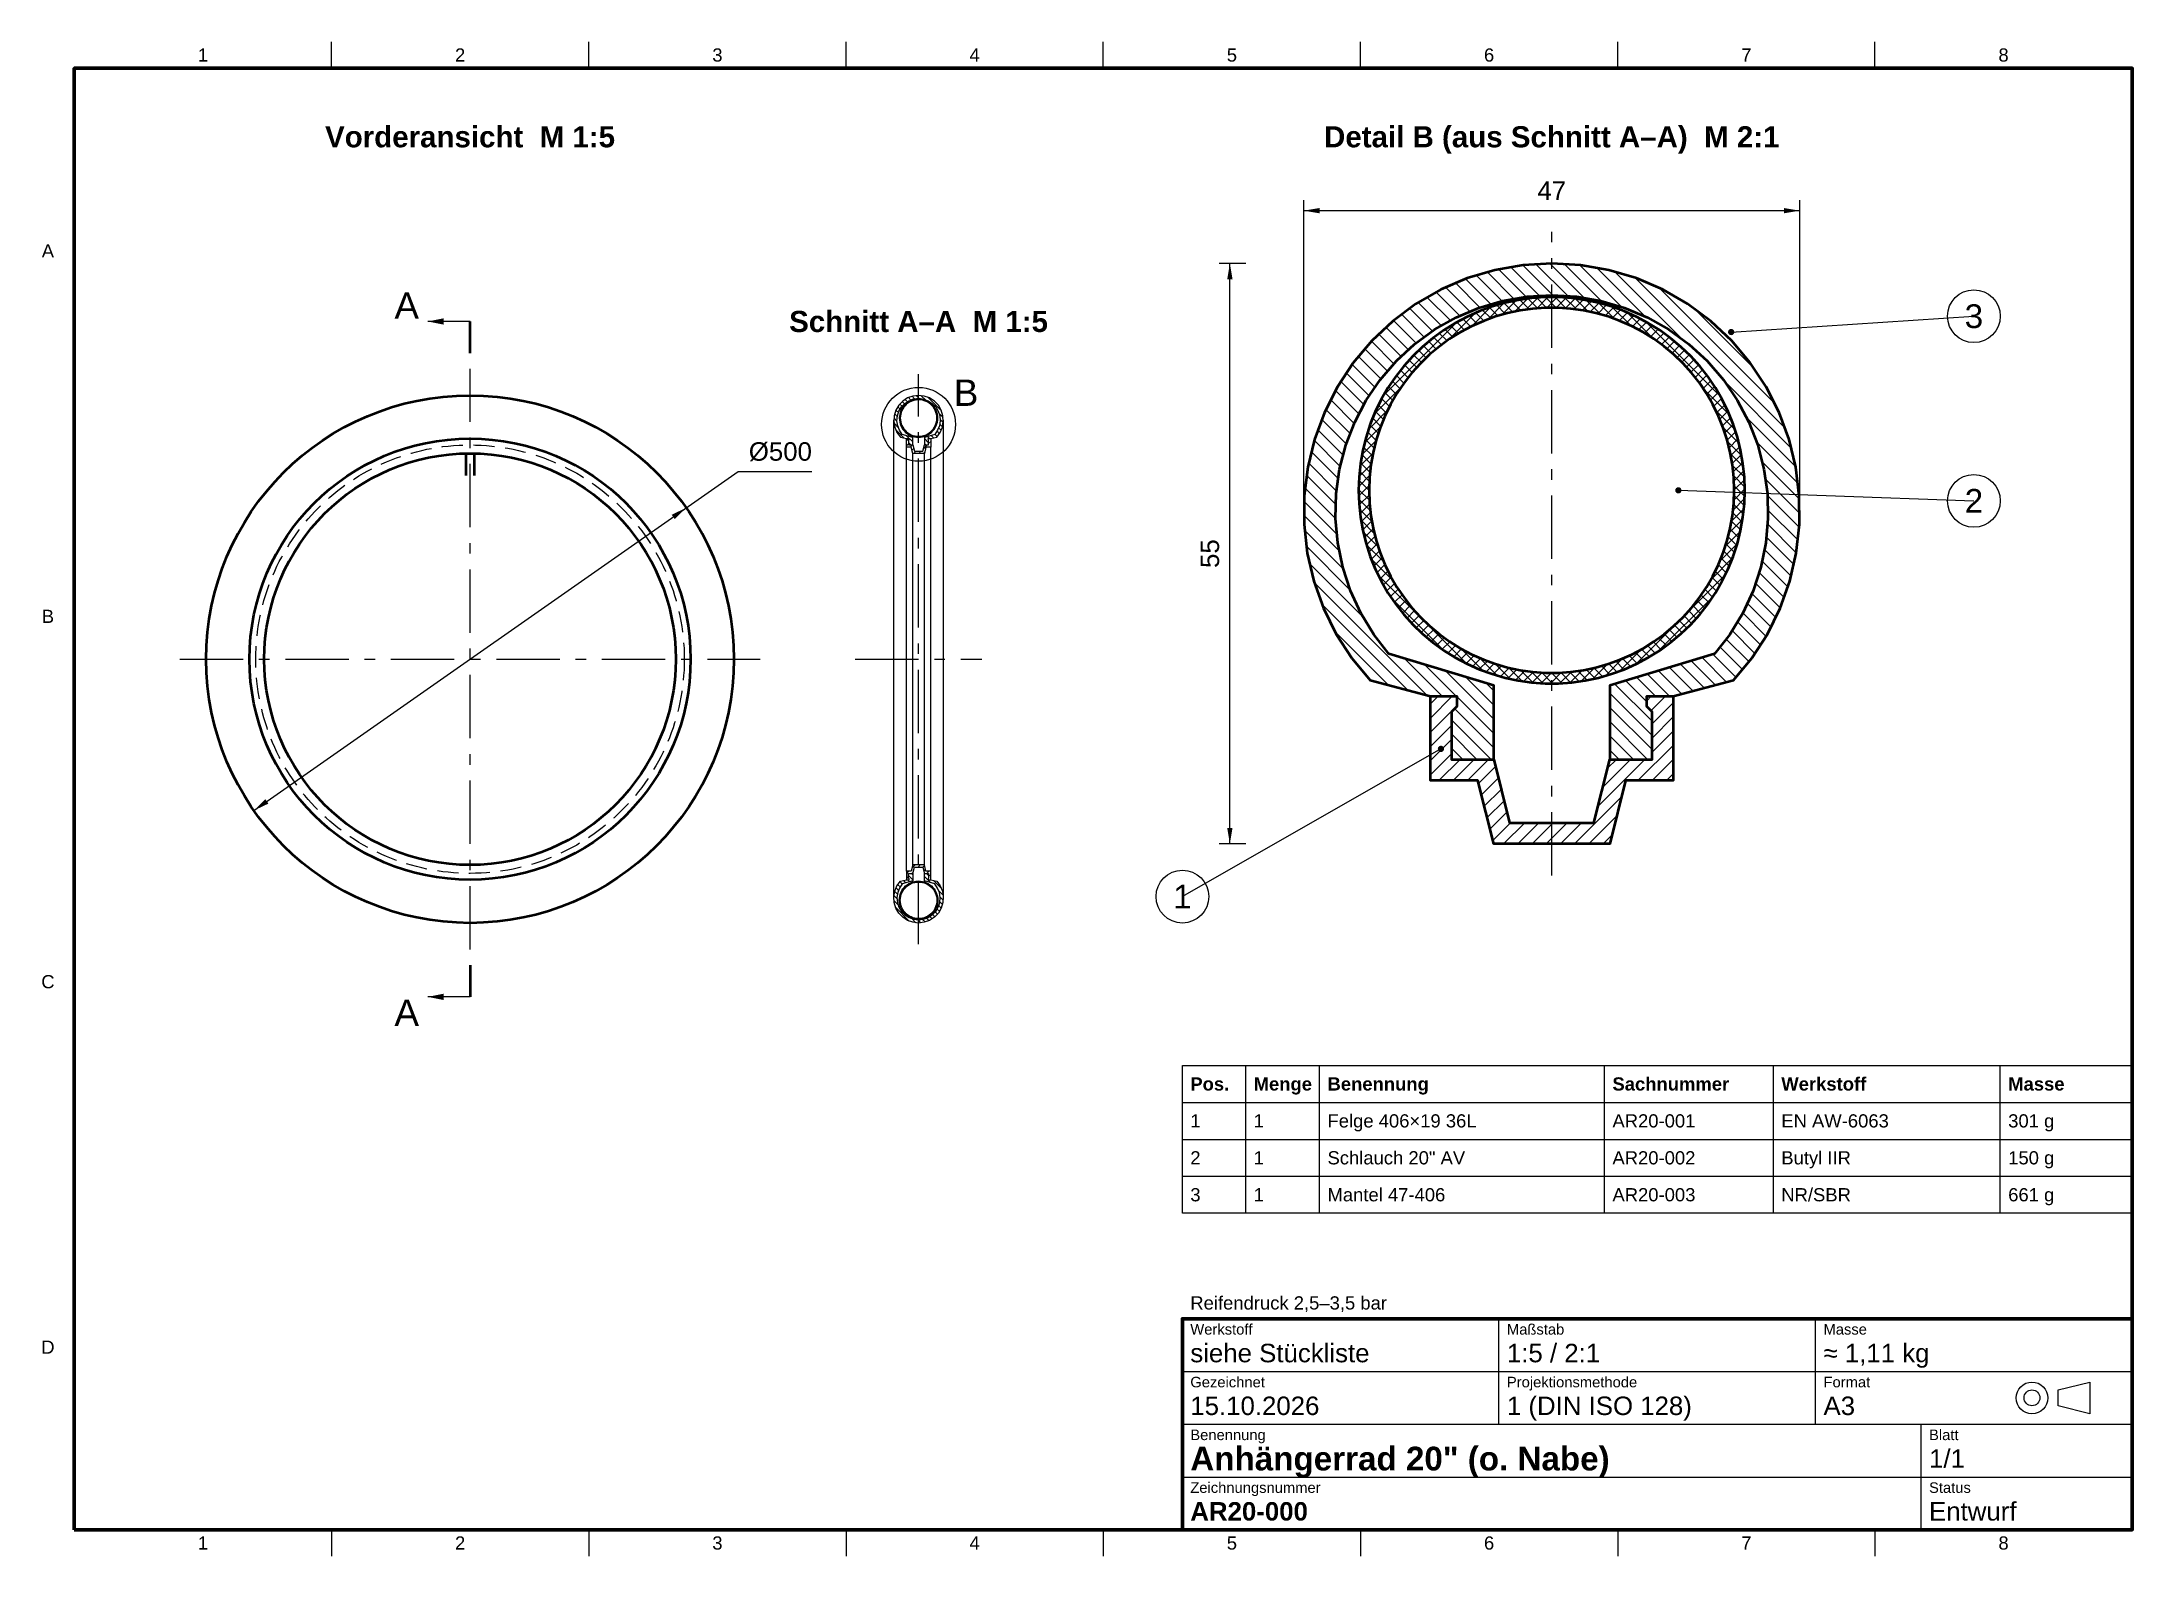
# Model space of a CAD drawing. Header units: millimetres. Extents: x 14 to 410, y 5 to 292.
import ezdxf
from ezdxf.enums import TextEntityAlignment as Align

# ---------------------------------------------------------------- set-up
doc = ezdxf.new("R2010")
doc.units = ezdxf.units.MM
doc.linetypes.add('MITTE_ISO', pattern=[20, 12, -3, 2, -3])
doc.linetypes.add('VERDECKT_ISO', pattern=[6, 4, -2])
for name, color, linetype, lineweight in [('DUENN', 7, 'Continuous', 25), ('KONTUR', 7, 'Continuous', 50), ('MASSE', 4, 'Continuous', 25), ('MITTELLINIE', 1, 'MITTE_ISO', 25), ('RAHMEN', 7, 'Continuous', 70), ('SCHRAFFUR', 8, 'Continuous', 18), ('TEXT', 7, 'Continuous', 25), ('VERDECKT', 3, 'VERDECKT_ISO', 25)]:
    doc.layers.add(name, color=color, linetype=linetype, lineweight=lineweight)
doc.styles.add('ISO', font='arial.ttf')
doc.styles.add('ISO_FETT', font='arialbd.ttf')

msp = doc.modelspace()

# ---------------------------------------------------------------- hatches: boundary and pattern name
at = {"layer": 'MASSE'}
h = msp.add_hatch(color=256, dxfattribs=at)
edge = h.paths.add_edge_path()
edge.add_arc((334, 237), 0.6, 0, 360)
h = msp.add_hatch(color=256, dxfattribs=at)
edge = h.paths.add_edge_path()
edge.add_arc((324, 207), 0.6, 0, 360)
h = msp.add_hatch(color=256, dxfattribs=at)
edge = h.paths.add_edge_path()
edge.add_arc((279, 158), 0.6, 0, 360)
at = {"layer": 'SCHRAFFUR'}
h = msp.add_hatch(dxfattribs=at)
h.set_pattern_fill('ANSI31', scale=0.6, angle=90)
h.paths.add_polyline_path([(311, 156), (319, 156), (319, 165), (318, 166), (318, 168), (323, 168), (334.42, 171), (337.9, 175.2), (340.86, 179.77), (343.27, 184.66), (345.1, 189.79), (346.33, 195.1), (346.93, 200.51), (346.91, 205.96), (346.25, 211.37), (344.97, 216.66), (343.09, 221.77), (340.62, 226.64), (337.62, 231.18), (334.1, 235.34), (330.13, 239.07), (325.75, 242.32), (321.03, 245.03), (316.03, 247.18), (310.81, 248.74), (305.44, 249.68), (300, 250), (294.56, 249.68), (289.19, 248.74), (283.97, 247.18), (278.97, 245.03), (274.25, 242.32), (269.87, 239.07), (265.9, 235.34), (262.38, 231.18), (259.38, 226.64), (256.91, 221.77), (255.03, 216.66), (253.75, 211.37), (253.09, 205.96), (253.07, 200.51), (253.67, 195.1), (254.9, 189.79), (256.73, 184.66), (259.14, 179.77), (262.1, 175.2), (265.58, 171), (277, 168), (282, 168), (282, 166), (281, 165), (281, 156), (289, 156), (289, 170), (269.15, 176), (266.26, 179.7), (263.82, 183.71), (261.86, 187.97), (260.39, 192.42), (259.44, 197.02), (259.02, 201.69), (259.14, 206.38), (259.79, 211.02), (260.97, 215.57), (262.66, 219.94), (264.84, 224.1), (267.48, 227.97), (270.55, 231.52), (274, 234.7), (277.79, 237.46), (281.87, 239.78), (286.19, 241.61), (290.69, 242.93), (295.32, 243.73), (300, 244), (304.68, 243.73), (309.31, 242.93), (313.81, 241.61), (318.13, 239.78), (322.21, 237.46), (326, 234.7), (329.45, 231.52), (332.52, 227.97), (335.16, 224.1), (337.34, 219.94), (339.03, 215.57), (340.21, 211.02), (340.86, 206.38), (340.98, 201.69), (340.56, 197.02), (339.61, 192.42), (338.14, 187.97), (336.18, 183.71), (333.74, 179.7), (330.85, 176), (311, 170)])
h = msp.add_hatch(dxfattribs=at)
h.set_pattern_fill('ANSI37', scale=0.4)
h.paths.add_polyline_path([(336.6, 207), (336.51, 209.55), (336.24, 212.09), (335.8, 214.61), (335.18, 217.09), (334.39, 219.52), (333.44, 221.89), (332.32, 224.18), (331.04, 226.4), (329.61, 228.51), (328.04, 230.53), (326.33, 232.42), (324.49, 234.2), (322.53, 235.84), (320.47, 237.34), (318.3, 238.7), (316.04, 239.9), (313.71, 240.93), (311.31, 241.81), (308.85, 242.51), (306.36, 243.04), (303.83, 243.4), (301.28, 243.58), (298.72, 243.58), (296.17, 243.4), (293.64, 243.04), (291.15, 242.51), (288.69, 241.81), (286.29, 240.93), (283.96, 239.9), (281.7, 238.7), (279.53, 237.34), (277.47, 235.84), (275.51, 234.2), (273.67, 232.42), (271.96, 230.53), (270.39, 228.51), (268.96, 226.4), (267.68, 224.18), (266.56, 221.89), (265.61, 219.52), (264.82, 217.09), (264.2, 214.61), (263.76, 212.09), (263.49, 209.55), (263.4, 207), (263.49, 204.45), (263.76, 201.91), (264.2, 199.39), (264.82, 196.91), (265.61, 194.48), (266.56, 192.11), (267.68, 189.82), (268.96, 187.6), (270.39, 185.49), (271.96, 183.47), (273.67, 181.58), (275.51, 179.8), (277.47, 178.16), (279.53, 176.66), (281.7, 175.3), (283.96, 174.1), (286.29, 173.07), (288.69, 172.19), (291.15, 171.49), (293.64, 170.96), (296.17, 170.6), (298.72, 170.42), (301.28, 170.42), (303.83, 170.6), (306.36, 170.96), (308.85, 171.49), (311.31, 172.19), (313.71, 173.07), (316.04, 174.1), (318.3, 175.3), (320.47, 176.66), (322.53, 178.16), (324.49, 179.8), (326.33, 181.58), (328.04, 183.47), (329.61, 185.49), (331.04, 187.6), (332.32, 189.82), (333.44, 192.11), (334.39, 194.48), (335.18, 196.91), (335.8, 199.39), (336.24, 201.91), (336.51, 204.45)])
h.paths.add_polyline_path([(334.6, 207), (334.52, 209.41), (334.26, 211.82), (333.84, 214.19), (333.26, 216.54), (332.51, 218.83), (331.61, 221.07), (330.55, 223.24), (329.34, 225.34), (327.99, 227.34), (326.51, 229.24), (324.89, 231.04), (323.15, 232.71), (321.3, 234.27), (319.35, 235.68), (317.3, 236.96), (315.17, 238.1), (312.96, 239.08), (310.69, 239.91), (308.37, 240.57), (306.01, 241.07), (303.62, 241.41), (301.21, 241.58), (298.79, 241.58), (296.38, 241.41), (293.99, 241.07), (291.63, 240.57), (289.31, 239.91), (287.04, 239.08), (284.83, 238.1), (282.7, 236.96), (280.65, 235.68), (278.7, 234.27), (276.85, 232.71), (275.11, 231.04), (273.49, 229.24), (272.01, 227.34), (270.66, 225.34), (269.45, 223.24), (268.39, 221.07), (267.49, 218.83), (266.74, 216.54), (266.16, 214.19), (265.74, 211.82), (265.48, 209.41), (265.4, 207), (265.48, 204.59), (265.74, 202.18), (266.16, 199.81), (266.74, 197.46), (267.49, 195.17), (268.39, 192.93), (269.45, 190.76), (270.66, 188.66), (272.01, 186.66), (273.49, 184.76), (275.11, 182.96), (276.85, 181.29), (278.7, 179.73), (280.65, 178.32), (282.7, 177.04), (284.83, 175.9), (287.04, 174.92), (289.31, 174.09), (291.63, 173.43), (293.99, 172.93), (296.38, 172.59), (298.79, 172.42), (301.21, 172.42), (303.62, 172.59), (306.01, 172.93), (308.37, 173.43), (310.69, 174.09), (312.96, 174.92), (315.17, 175.9), (317.3, 177.04), (319.35, 178.32), (321.3, 179.73), (323.15, 181.29), (324.89, 182.96), (326.51, 184.76), (327.99, 186.66), (329.34, 188.66), (330.55, 190.76), (331.61, 192.93), (332.51, 195.17), (333.26, 197.46), (333.84, 199.81), (334.26, 202.18), (334.52, 204.59)])
h = msp.add_hatch(dxfattribs=at)
h.set_pattern_fill('ANSI31', scale=0.21, angle=90)
h.paths.add_polyline_path([(181.1, 215.6), (181.9, 215.6), (181.9, 216.5), (181.8, 216.6), (181.8, 216.8), (182.3, 216.8), (183.44, 217.1), (184.09, 217.98), (184.51, 218.98), (184.69, 220.05), (184.62, 221.14), (184.31, 222.18), (183.76, 223.12), (183.01, 223.91), (182.1, 224.5), (181.08, 224.87), (180, 225), (178.92, 224.87), (177.9, 224.5), (176.99, 223.91), (176.24, 223.12), (175.69, 222.18), (175.38, 221.14), (175.31, 220.05), (175.49, 218.98), (175.91, 217.98), (176.56, 217.1), (177.7, 216.8), (178.2, 216.8), (178.2, 216.6), (178.1, 216.5), (178.1, 215.6), (178.9, 215.6), (178.9, 217), (176.91, 217.6), (176.38, 218.37), (176.04, 219.24), (175.9, 220.17), (175.98, 221.1), (176.27, 221.99), (176.75, 222.8), (177.4, 223.47), (178.19, 223.98), (179.07, 224.29), (180, 224.4), (180.93, 224.29), (181.81, 223.98), (182.6, 223.47), (183.25, 222.8), (183.73, 221.99), (184.02, 221.1), (184.1, 220.17), (183.96, 219.24), (183.62, 218.37), (183.09, 217.6), (181.1, 217)])
h = msp.add_hatch(dxfattribs=at)
h.set_pattern_fill('ANSI37', scale=0.14)
h.paths.add_polyline_path([(183.66, 220.7), (183.64, 221.08), (183.58, 221.46), (183.48, 221.83), (183.34, 222.19), (183.17, 222.53), (182.96, 222.85), (182.72, 223.15), (182.45, 223.42), (182.15, 223.66), (181.83, 223.87), (181.49, 224.04), (181.13, 224.18), (180.76, 224.28), (180.38, 224.34), (180, 224.36), (179.62, 224.34), (179.24, 224.28), (178.87, 224.18), (178.51, 224.04), (178.17, 223.87), (177.85, 223.66), (177.55, 223.42), (177.28, 223.15), (177.04, 222.85), (176.83, 222.53), (176.66, 222.19), (176.52, 221.83), (176.42, 221.46), (176.36, 221.08), (176.34, 220.7), (176.36, 220.32), (176.42, 219.94), (176.52, 219.57), (176.66, 219.21), (176.83, 218.87), (177.04, 218.55), (177.28, 218.25), (177.55, 217.98), (177.85, 217.74), (178.17, 217.53), (178.51, 217.36), (178.87, 217.22), (179.24, 217.12), (179.62, 217.06), (180, 217.04), (180.38, 217.06), (180.76, 217.12), (181.13, 217.22), (181.49, 217.36), (181.83, 217.53), (182.15, 217.74), (182.45, 217.98), (182.72, 218.25), (182.96, 218.55), (183.17, 218.87), (183.34, 219.21), (183.48, 219.57), (183.58, 219.94), (183.64, 220.32)])
h.paths.add_polyline_path([(183.46, 220.7), (183.44, 221.06), (183.38, 221.42), (183.29, 221.77), (183.16, 222.11), (183, 222.43), (182.8, 222.73), (182.57, 223.02), (182.32, 223.27), (182.03, 223.5), (181.73, 223.7), (181.41, 223.86), (181.07, 223.99), (180.72, 224.08), (180.36, 224.14), (180, 224.16), (179.64, 224.14), (179.28, 224.08), (178.93, 223.99), (178.59, 223.86), (178.27, 223.7), (177.97, 223.5), (177.68, 223.27), (177.43, 223.02), (177.2, 222.73), (177, 222.43), (176.84, 222.11), (176.71, 221.77), (176.62, 221.42), (176.56, 221.06), (176.54, 220.7), (176.56, 220.34), (176.62, 219.98), (176.71, 219.63), (176.84, 219.29), (177, 218.97), (177.2, 218.67), (177.43, 218.38), (177.68, 218.13), (177.97, 217.9), (178.27, 217.7), (178.59, 217.54), (178.93, 217.41), (179.28, 217.32), (179.64, 217.26), (180, 217.24), (180.36, 217.26), (180.72, 217.32), (181.07, 217.41), (181.41, 217.54), (181.73, 217.7), (182.03, 217.9), (182.32, 218.13), (182.57, 218.38), (182.8, 218.67), (183, 218.97), (183.16, 219.29), (183.29, 219.63), (183.38, 219.98), (183.44, 220.34)])
h = msp.add_hatch(dxfattribs=at)
h.set_pattern_fill('ANSI31', scale=0.21)
h.paths.add_polyline_path([(180, 214.4), (180.8, 214.4), (181.1, 215.6), (181.9, 215.6), (181.9, 216.5), (181.8, 216.6), (181.8, 216.8), (182.3, 216.8), (182.3, 215.2), (181.4, 215.2), (181.1, 214), (180, 214), (178.9, 214), (178.6, 215.2), (177.7, 215.2), (177.7, 216.8), (178.2, 216.8), (178.2, 216.6), (178.1, 216.5), (178.1, 215.6), (178.9, 215.6), (179.2, 214.4)])
h = msp.add_hatch(dxfattribs=at)
h.set_pattern_fill('ANSI31', scale=0.6)
h.paths.add_polyline_path([(300, 144), (308, 144), (311, 156), (319, 156), (319, 165), (318, 166), (318, 168), (323, 168), (323, 152), (314, 152), (311, 140), (300, 140), (289, 140), (286, 152), (277, 152), (277, 168), (282, 168), (282, 166), (281, 165), (281, 156), (289, 156), (292, 144)])
h = msp.add_hatch(dxfattribs=at)
h.set_pattern_fill('ANSI31', scale=0.21)
h.paths.add_polyline_path([(180, 135.6), (180.8, 135.6), (181.1, 134.4), (181.9, 134.4), (181.9, 133.5), (181.8, 133.4), (181.8, 133.2), (182.3, 133.2), (182.3, 134.8), (181.4, 134.8), (181.1, 136), (180, 136), (178.9, 136), (178.6, 134.8), (177.7, 134.8), (177.7, 133.2), (178.2, 133.2), (178.2, 133.4), (178.1, 133.5), (178.1, 134.4), (178.9, 134.4), (179.2, 135.6)])
h = msp.add_hatch(dxfattribs=at)
h.set_pattern_fill('ANSI31', scale=0.21, angle=90)
h.paths.add_polyline_path([(181.1, 134.4), (181.9, 134.4), (181.9, 133.5), (181.8, 133.4), (181.8, 133.2), (182.3, 133.2), (183.44, 132.9), (184.09, 132.02), (184.51, 131.02), (184.69, 129.95), (184.62, 128.86), (184.31, 127.82), (183.76, 126.88), (183.01, 126.09), (182.1, 125.5), (181.08, 125.13), (180, 125), (178.92, 125.13), (177.9, 125.5), (176.99, 126.09), (176.24, 126.88), (175.69, 127.82), (175.38, 128.86), (175.31, 129.95), (175.49, 131.02), (175.91, 132.02), (176.56, 132.9), (177.7, 133.2), (178.2, 133.2), (178.2, 133.4), (178.1, 133.5), (178.1, 134.4), (178.9, 134.4), (178.9, 133), (176.91, 132.4), (176.38, 131.63), (176.04, 130.76), (175.9, 129.83), (175.98, 128.9), (176.27, 128.01), (176.75, 127.2), (177.4, 126.53), (178.19, 126.02), (179.07, 125.71), (180, 125.6), (180.93, 125.71), (181.81, 126.02), (182.6, 126.53), (183.25, 127.2), (183.73, 128.01), (184.02, 128.9), (184.1, 129.83), (183.96, 130.76), (183.62, 131.63), (183.09, 132.4), (181.1, 133)])
h = msp.add_hatch(dxfattribs=at)
h.set_pattern_fill('ANSI37', scale=0.14)
h.paths.add_polyline_path([(183.66, 129.3), (183.64, 128.92), (183.58, 128.54), (183.48, 128.17), (183.34, 127.81), (183.17, 127.47), (182.96, 127.15), (182.72, 126.85), (182.45, 126.58), (182.15, 126.34), (181.83, 126.13), (181.49, 125.96), (181.13, 125.82), (180.76, 125.72), (180.38, 125.66), (180, 125.64), (179.62, 125.66), (179.24, 125.72), (178.87, 125.82), (178.51, 125.96), (178.17, 126.13), (177.85, 126.34), (177.55, 126.58), (177.28, 126.85), (177.04, 127.15), (176.83, 127.47), (176.66, 127.81), (176.52, 128.17), (176.42, 128.54), (176.36, 128.92), (176.34, 129.3), (176.36, 129.68), (176.42, 130.06), (176.52, 130.43), (176.66, 130.79), (176.83, 131.13), (177.04, 131.45), (177.28, 131.75), (177.55, 132.02), (177.85, 132.26), (178.17, 132.47), (178.51, 132.64), (178.87, 132.78), (179.24, 132.88), (179.62, 132.94), (180, 132.96), (180.38, 132.94), (180.76, 132.88), (181.13, 132.78), (181.49, 132.64), (181.83, 132.47), (182.15, 132.26), (182.45, 132.02), (182.72, 131.75), (182.96, 131.45), (183.17, 131.13), (183.34, 130.79), (183.48, 130.43), (183.58, 130.06), (183.64, 129.68)])
h.paths.add_polyline_path([(183.46, 129.3), (183.44, 128.94), (183.38, 128.58), (183.29, 128.23), (183.16, 127.89), (183, 127.57), (182.8, 127.27), (182.57, 126.98), (182.32, 126.73), (182.03, 126.5), (181.73, 126.3), (181.41, 126.14), (181.07, 126.01), (180.72, 125.92), (180.36, 125.86), (180, 125.84), (179.64, 125.86), (179.28, 125.92), (178.93, 126.01), (178.59, 126.14), (178.27, 126.3), (177.97, 126.5), (177.68, 126.73), (177.43, 126.98), (177.2, 127.27), (177, 127.57), (176.84, 127.89), (176.71, 128.23), (176.62, 128.58), (176.56, 128.94), (176.54, 129.3), (176.56, 129.66), (176.62, 130.02), (176.71, 130.37), (176.84, 130.71), (177, 131.03), (177.2, 131.33), (177.43, 131.62), (177.68, 131.87), (177.97, 132.1), (178.27, 132.3), (178.59, 132.46), (178.93, 132.59), (179.28, 132.68), (179.64, 132.74), (180, 132.76), (180.36, 132.74), (180.72, 132.68), (181.07, 132.59), (181.41, 132.46), (181.73, 132.3), (182.03, 132.1), (182.32, 131.87), (182.57, 131.62), (182.8, 131.33), (183, 131.03), (183.16, 130.71), (183.29, 130.37), (183.38, 130.02), (183.44, 129.66)])

# ---------------------------------------------------------------- linework, layer by layer
at = {"layer": 'DUENN'}
for points in [[(68.75, 287), (68.75, 292)], [(117.5, 287), (117.5, 292)], [(166.25, 287), (166.25, 292)], [(215, 287), (215, 292)], [(263.75, 287), (263.75, 292)], [(312.5, 287), (312.5, 292)], [(361.25, 287), (361.25, 292)], [(95, 239), (87, 239)], [(175.3, 129.7), (175.3, 220.3)], [(184.7, 129.7), (184.7, 220.3)], [(177.7, 134.8), (177.7, 215.2)], [(178.9, 136), (178.9, 214)], [(181.1, 136), (181.1, 214)], [(182.3, 134.8), (182.3, 215.2)], [(95, 111), (87, 111)], [(230, 70), (230, 98)], [(230, 98), (410, 98), (410, 70), (230, 70)], [(242, 70), (242, 98)], [(256, 70), (256, 98)], [(310, 70), (310, 98)], [(342, 70), (342, 98)], [(385, 70), (385, 98)], [(230, 91), (410, 91)], [(230, 84), (410, 84)], [(230, 77), (410, 77)], [(290, 30), (290, 50)], [(350, 30), (350, 50)], [(230, 40), (410, 40)], [(396, 33.5), (396, 36.5), (402, 38), (402, 32), (396, 33.5)], [(230, 30), (410, 30)], [(370, 10), (370, 30)], [(230, 20), (410, 20)], [(68.75, 10), (68.75, 5)], [(117.5, 10), (117.5, 5)], [(166.25, 10), (166.25, 5)], [(215, 10), (215, 5)], [(263.75, 10), (263.75, 5)], [(312.5, 10), (312.5, 5)], [(361.25, 10), (361.25, 5)]]:
    msp.add_lwpolyline(points, dxfattribs=at)
for points in [[(181.1, 215.6), (181.9, 215.6), (181.9, 216.5), (181.8, 216.6), (181.8, 216.8), (182.3, 216.8), (183.44, 217.1), (184.09, 217.98), (184.51, 218.98), (184.69, 220.05), (184.62, 221.14), (184.31, 222.18), (183.76, 223.12), (183.01, 223.91), (182.1, 224.5), (181.08, 224.87), (180, 225), (178.92, 224.87), (177.9, 224.5), (176.99, 223.91), (176.24, 223.12), (175.69, 222.18), (175.38, 221.14), (175.31, 220.05), (175.49, 218.98), (175.91, 217.98), (176.56, 217.1), (177.7, 216.8), (178.2, 216.8), (178.2, 216.6), (178.1, 216.5), (178.1, 215.6), (178.9, 215.6), (178.9, 217), (176.91, 217.6), (176.38, 218.37), (176.04, 219.24), (175.9, 220.17), (175.98, 221.1), (176.27, 221.99), (176.75, 222.8), (177.4, 223.47), (178.19, 223.98), (179.07, 224.29), (180, 224.4), (180.93, 224.29), (181.81, 223.98), (182.6, 223.47), (183.25, 222.8), (183.73, 221.99), (184.02, 221.1), (184.1, 220.17), (183.96, 219.24), (183.62, 218.37), (183.09, 217.6), (181.1, 217)], [(183.66, 220.7), (183.64, 221.08), (183.58, 221.46), (183.48, 221.83), (183.34, 222.19), (183.17, 222.53), (182.96, 222.85), (182.72, 223.15), (182.45, 223.42), (182.15, 223.66), (181.83, 223.87), (181.49, 224.04), (181.13, 224.18), (180.76, 224.28), (180.38, 224.34), (180, 224.36), (179.62, 224.34), (179.24, 224.28), (178.87, 224.18), (178.51, 224.04), (178.17, 223.87), (177.85, 223.66), (177.55, 223.42), (177.28, 223.15), (177.04, 222.85), (176.83, 222.53), (176.66, 222.19), (176.52, 221.83), (176.42, 221.46), (176.36, 221.08), (176.34, 220.7), (176.36, 220.32), (176.42, 219.94), (176.52, 219.57), (176.66, 219.21), (176.83, 218.87), (177.04, 218.55), (177.28, 218.25), (177.55, 217.98), (177.85, 217.74), (178.17, 217.53), (178.51, 217.36), (178.87, 217.22), (179.24, 217.12), (179.62, 217.06), (180, 217.04), (180.38, 217.06), (180.76, 217.12), (181.13, 217.22), (181.49, 217.36), (181.83, 217.53), (182.15, 217.74), (182.45, 217.98), (182.72, 218.25), (182.96, 218.55), (183.17, 218.87), (183.34, 219.21), (183.48, 219.57), (183.58, 219.94), (183.64, 220.32)], [(183.46, 220.7), (183.44, 221.06), (183.38, 221.42), (183.29, 221.77), (183.16, 222.11), (183, 222.43), (182.8, 222.73), (182.57, 223.02), (182.32, 223.27), (182.03, 223.5), (181.73, 223.7), (181.41, 223.86), (181.07, 223.99), (180.72, 224.08), (180.36, 224.14), (180, 224.16), (179.64, 224.14), (179.28, 224.08), (178.93, 223.99), (178.59, 223.86), (178.27, 223.7), (177.97, 223.5), (177.68, 223.27), (177.43, 223.02), (177.2, 222.73), (177, 222.43), (176.84, 222.11), (176.71, 221.77), (176.62, 221.42), (176.56, 221.06), (176.54, 220.7), (176.56, 220.34), (176.62, 219.98), (176.71, 219.63), (176.84, 219.29), (177, 218.97), (177.2, 218.67), (177.43, 218.38), (177.68, 218.13), (177.97, 217.9), (178.27, 217.7), (178.59, 217.54), (178.93, 217.41), (179.28, 217.32), (179.64, 217.26), (180, 217.24), (180.36, 217.26), (180.72, 217.32), (181.07, 217.41), (181.41, 217.54), (181.73, 217.7), (182.03, 217.9), (182.32, 218.13), (182.57, 218.38), (182.8, 218.67), (183, 218.97), (183.16, 219.29), (183.29, 219.63), (183.38, 219.98), (183.44, 220.34)], [(180, 214.4), (180.8, 214.4), (181.1, 215.6), (181.9, 215.6), (181.9, 216.5), (181.8, 216.6), (181.8, 216.8), (182.3, 216.8), (182.3, 215.2), (181.4, 215.2), (181.1, 214), (180, 214), (178.9, 214), (178.6, 215.2), (177.7, 215.2), (177.7, 216.8), (178.2, 216.8), (178.2, 216.6), (178.1, 216.5), (178.1, 215.6), (178.9, 215.6), (179.2, 214.4)], [(180, 135.6), (180.8, 135.6), (181.1, 134.4), (181.9, 134.4), (181.9, 133.5), (181.8, 133.4), (181.8, 133.2), (182.3, 133.2), (182.3, 134.8), (181.4, 134.8), (181.1, 136), (180, 136), (178.9, 136), (178.6, 134.8), (177.7, 134.8), (177.7, 133.2), (178.2, 133.2), (178.2, 133.4), (178.1, 133.5), (178.1, 134.4), (178.9, 134.4), (179.2, 135.6)], [(181.1, 134.4), (181.9, 134.4), (181.9, 133.5), (181.8, 133.4), (181.8, 133.2), (182.3, 133.2), (183.44, 132.9), (184.09, 132.02), (184.51, 131.02), (184.69, 129.95), (184.62, 128.86), (184.31, 127.82), (183.76, 126.88), (183.01, 126.09), (182.1, 125.5), (181.08, 125.13), (180, 125), (178.92, 125.13), (177.9, 125.5), (176.99, 126.09), (176.24, 126.88), (175.69, 127.82), (175.38, 128.86), (175.31, 129.95), (175.49, 131.02), (175.91, 132.02), (176.56, 132.9), (177.7, 133.2), (178.2, 133.2), (178.2, 133.4), (178.1, 133.5), (178.1, 134.4), (178.9, 134.4), (178.9, 133), (176.91, 132.4), (176.38, 131.63), (176.04, 130.76), (175.9, 129.83), (175.98, 128.9), (176.27, 128.01), (176.75, 127.2), (177.4, 126.53), (178.19, 126.02), (179.07, 125.71), (180, 125.6), (180.93, 125.71), (181.81, 126.02), (182.6, 126.53), (183.25, 127.2), (183.73, 128.01), (184.02, 128.9), (184.1, 129.83), (183.96, 130.76), (183.62, 131.63), (183.09, 132.4), (181.1, 133)], [(183.66, 129.3), (183.64, 128.92), (183.58, 128.54), (183.48, 128.17), (183.34, 127.81), (183.17, 127.47), (182.96, 127.15), (182.72, 126.85), (182.45, 126.58), (182.15, 126.34), (181.83, 126.13), (181.49, 125.96), (181.13, 125.82), (180.76, 125.72), (180.38, 125.66), (180, 125.64), (179.62, 125.66), (179.24, 125.72), (178.87, 125.82), (178.51, 125.96), (178.17, 126.13), (177.85, 126.34), (177.55, 126.58), (177.28, 126.85), (177.04, 127.15), (176.83, 127.47), (176.66, 127.81), (176.52, 128.17), (176.42, 128.54), (176.36, 128.92), (176.34, 129.3), (176.36, 129.68), (176.42, 130.06), (176.52, 130.43), (176.66, 130.79), (176.83, 131.13), (177.04, 131.45), (177.28, 131.75), (177.55, 132.02), (177.85, 132.26), (178.17, 132.47), (178.51, 132.64), (178.87, 132.78), (179.24, 132.88), (179.62, 132.94), (180, 132.96), (180.38, 132.94), (180.76, 132.88), (181.13, 132.78), (181.49, 132.64), (181.83, 132.47), (182.15, 132.26), (182.45, 132.02), (182.72, 131.75), (182.96, 131.45), (183.17, 131.13), (183.34, 130.79), (183.48, 130.43), (183.58, 130.06), (183.64, 129.68)], [(183.46, 129.3), (183.44, 128.94), (183.38, 128.58), (183.29, 128.23), (183.16, 127.89), (183, 127.57), (182.8, 127.27), (182.57, 126.98), (182.32, 126.73), (182.03, 126.5), (181.73, 126.3), (181.41, 126.14), (181.07, 126.01), (180.72, 125.92), (180.36, 125.86), (180, 125.84), (179.64, 125.86), (179.28, 125.92), (178.93, 126.01), (178.59, 126.14), (178.27, 126.3), (177.97, 126.5), (177.68, 126.73), (177.43, 126.98), (177.2, 127.27), (177, 127.57), (176.84, 127.89), (176.71, 128.23), (176.62, 128.58), (176.56, 128.94), (176.54, 129.3), (176.56, 129.66), (176.62, 130.02), (176.71, 130.37), (176.84, 130.71), (177, 131.03), (177.2, 131.33), (177.43, 131.62), (177.68, 131.87), (177.97, 132.1), (178.27, 132.3), (178.59, 132.46), (178.93, 132.59), (179.28, 132.68), (179.64, 132.74), (180, 132.76), (180.36, 132.74), (180.72, 132.68), (181.07, 132.59), (181.41, 132.46), (181.73, 132.3), (182.03, 132.1), (182.32, 131.87), (182.57, 131.62), (182.8, 131.33), (183, 131.03), (183.16, 130.71), (183.29, 130.37), (183.38, 130.02), (183.44, 129.66)]]:
    msp.add_lwpolyline(points, close=True, dxfattribs=at)
for centre, radius in [((380, 240), 5), ((180, 219.5), 7), ((380, 205), 5), ((230, 130), 5), ((391, 35), 3), ((391, 35), 1.5)]:
    msp.add_circle(centre, radius, dxfattribs=at)
at = {"layer": 'KONTUR'}
for points in [[(311, 156), (319, 156), (319, 165), (318, 166), (318, 168), (323, 168), (334.42, 171), (337.9, 175.2), (340.86, 179.77), (343.27, 184.66), (345.1, 189.79), (346.33, 195.1), (346.93, 200.51), (346.91, 205.96), (346.25, 211.37), (344.97, 216.66), (343.09, 221.77), (340.62, 226.64), (337.62, 231.18), (334.1, 235.34), (330.13, 239.07), (325.75, 242.32), (321.03, 245.03), (316.03, 247.18), (310.81, 248.74), (305.44, 249.68), (300, 250), (294.56, 249.68), (289.19, 248.74), (283.97, 247.18), (278.97, 245.03), (274.25, 242.32), (269.87, 239.07), (265.9, 235.34), (262.38, 231.18), (259.38, 226.64), (256.91, 221.77), (255.03, 216.66), (253.75, 211.37), (253.09, 205.96), (253.07, 200.51), (253.67, 195.1), (254.9, 189.79), (256.73, 184.66), (259.14, 179.77), (262.1, 175.2), (265.58, 171), (277, 168), (282, 168), (282, 166), (281, 165), (281, 156), (289, 156), (289, 170), (269.15, 176), (266.26, 179.7), (263.82, 183.71), (261.86, 187.97), (260.39, 192.42), (259.44, 197.02), (259.02, 201.69), (259.14, 206.38), (259.79, 211.02), (260.97, 215.57), (262.66, 219.94), (264.84, 224.1), (267.48, 227.97), (270.55, 231.52), (274, 234.7), (277.79, 237.46), (281.87, 239.78), (286.19, 241.61), (290.69, 242.93), (295.32, 243.73), (300, 244), (304.68, 243.73), (309.31, 242.93), (313.81, 241.61), (318.13, 239.78), (322.21, 237.46), (326, 234.7), (329.45, 231.52), (332.52, 227.97), (335.16, 224.1), (337.34, 219.94), (339.03, 215.57), (340.21, 211.02), (340.86, 206.38), (340.98, 201.69), (340.56, 197.02), (339.61, 192.42), (338.14, 187.97), (336.18, 183.71), (333.74, 179.7), (330.85, 176), (311, 170)], [(336.6, 207), (336.51, 209.55), (336.24, 212.09), (335.8, 214.61), (335.18, 217.09), (334.39, 219.52), (333.44, 221.89), (332.32, 224.18), (331.04, 226.4), (329.61, 228.51), (328.04, 230.53), (326.33, 232.42), (324.49, 234.2), (322.53, 235.84), (320.47, 237.34), (318.3, 238.7), (316.04, 239.9), (313.71, 240.93), (311.31, 241.81), (308.85, 242.51), (306.36, 243.04), (303.83, 243.4), (301.28, 243.58), (298.72, 243.58), (296.17, 243.4), (293.64, 243.04), (291.15, 242.51), (288.69, 241.81), (286.29, 240.93), (283.96, 239.9), (281.7, 238.7), (279.53, 237.34), (277.47, 235.84), (275.51, 234.2), (273.67, 232.42), (271.96, 230.53), (270.39, 228.51), (268.96, 226.4), (267.68, 224.18), (266.56, 221.89), (265.61, 219.52), (264.82, 217.09), (264.2, 214.61), (263.76, 212.09), (263.49, 209.55), (263.4, 207), (263.49, 204.45), (263.76, 201.91), (264.2, 199.39), (264.82, 196.91), (265.61, 194.48), (266.56, 192.11), (267.68, 189.82), (268.96, 187.6), (270.39, 185.49), (271.96, 183.47), (273.67, 181.58), (275.51, 179.8), (277.47, 178.16), (279.53, 176.66), (281.7, 175.3), (283.96, 174.1), (286.29, 173.07), (288.69, 172.19), (291.15, 171.49), (293.64, 170.96), (296.17, 170.6), (298.72, 170.42), (301.28, 170.42), (303.83, 170.6), (306.36, 170.96), (308.85, 171.49), (311.31, 172.19), (313.71, 173.07), (316.04, 174.1), (318.3, 175.3), (320.47, 176.66), (322.53, 178.16), (324.49, 179.8), (326.33, 181.58), (328.04, 183.47), (329.61, 185.49), (331.04, 187.6), (332.32, 189.82), (333.44, 192.11), (334.39, 194.48), (335.18, 196.91), (335.8, 199.39), (336.24, 201.91), (336.51, 204.45)], [(334.6, 207), (334.52, 209.41), (334.26, 211.82), (333.84, 214.19), (333.26, 216.54), (332.51, 218.83), (331.61, 221.07), (330.55, 223.24), (329.34, 225.34), (327.99, 227.34), (326.51, 229.24), (324.89, 231.04), (323.15, 232.71), (321.3, 234.27), (319.35, 235.68), (317.3, 236.96), (315.17, 238.1), (312.96, 239.08), (310.69, 239.91), (308.37, 240.57), (306.01, 241.07), (303.62, 241.41), (301.21, 241.58), (298.79, 241.58), (296.38, 241.41), (293.99, 241.07), (291.63, 240.57), (289.31, 239.91), (287.04, 239.08), (284.83, 238.1), (282.7, 236.96), (280.65, 235.68), (278.7, 234.27), (276.85, 232.71), (275.11, 231.04), (273.49, 229.24), (272.01, 227.34), (270.66, 225.34), (269.45, 223.24), (268.39, 221.07), (267.49, 218.83), (266.74, 216.54), (266.16, 214.19), (265.74, 211.82), (265.48, 209.41), (265.4, 207), (265.48, 204.59), (265.74, 202.18), (266.16, 199.81), (266.74, 197.46), (267.49, 195.17), (268.39, 192.93), (269.45, 190.76), (270.66, 188.66), (272.01, 186.66), (273.49, 184.76), (275.11, 182.96), (276.85, 181.29), (278.7, 179.73), (280.65, 178.32), (282.7, 177.04), (284.83, 175.9), (287.04, 174.92), (289.31, 174.09), (291.63, 173.43), (293.99, 172.93), (296.38, 172.59), (298.79, 172.42), (301.21, 172.42), (303.62, 172.59), (306.01, 172.93), (308.37, 173.43), (310.69, 174.09), (312.96, 174.92), (315.17, 175.9), (317.3, 177.04), (319.35, 178.32), (321.3, 179.73), (323.15, 181.29), (324.89, 182.96), (326.51, 184.76), (327.99, 186.66), (329.34, 188.66), (330.55, 190.76), (331.61, 192.93), (332.51, 195.17), (333.26, 197.46), (333.84, 199.81), (334.26, 202.18), (334.52, 204.59)], [(300, 144), (308, 144), (311, 156), (319, 156), (319, 165), (318, 166), (318, 168), (323, 168), (323, 152), (314, 152), (311, 140), (300, 140), (289, 140), (286, 152), (277, 152), (277, 168), (282, 168), (282, 166), (281, 165), (281, 156), (289, 156), (292, 144)]]:
    msp.add_lwpolyline(points, close=True, dxfattribs=at)
for points in [[(95, 233), (95, 239)], [(94.2, 214), (94.2, 209.8)], [(95.8, 214), (95.8, 209.8)], [(95, 117), (95, 111)]]:
    msp.add_lwpolyline(points, dxfattribs=at)
for radius in [50, 41.8, 39]:
    msp.add_circle((95, 175), radius, dxfattribs=at)
at = {"layer": 'MASSE'}
for points in [[(253, 204), (253, 262)], [(347, 204), (347, 262)], [(253, 260), (347, 260)], [(242, 250), (237, 250)], [(239, 140), (239, 250)], [(334, 237), (380, 240)], [(54.04, 146.32), (145.79, 210.56), (159.79, 210.56)], [(324, 207), (380, 205)], [(279, 158), (230, 130)], [(242, 140), (237, 140)]]:
    msp.add_lwpolyline(points, dxfattribs=at)
for points in [[(253, 260), (256, 259.5), (256, 260.5)], [(347, 260), (344, 260.5), (344, 259.5)], [(239, 250), (238.5, 247), (239.5, 247)], [(87, 239), (90, 238.4), (90, 239.6)], [(135.96, 203.68), (133.21, 202.37), (133.79, 201.55)], [(54.04, 146.32), (56.79, 147.63), (56.21, 148.45)], [(239, 140), (239.5, 143), (238.5, 143)], [(87, 111), (90, 110.4), (90, 111.6)]]:
    msp.add_solid(points, dxfattribs=at)
at = {"layer": 'MITTELLINIE'}
for points in [[(300, 134), (300, 256)], [(95, 120), (95, 230)], [(180, 121), (180, 229)], [(40, 175), (150, 175)], [(168, 175), (192, 175)]]:
    msp.add_lwpolyline(points, dxfattribs=at)
at = {"layer": 'RAHMEN'}
for points in [[(20, 10), (410, 10), (410, 287), (20, 287), (20, 10)], [(230, 10), (230, 50), (410, 50)]]:
    msp.add_lwpolyline(points, dxfattribs=at)
at = {"layer": 'VERDECKT'}
msp.add_circle((95, 175), 40.6, dxfattribs=at)

# ---------------------------------------------------------------- texts
at = {"layer": 'TEXT'}
for s, height, style, p in [('1', 2.5, 'ISO', (44.38, 289.5)), ('2', 2.5, 'ISO', (93.12, 289.5)), ('3', 2.5, 'ISO', (141.88, 289.5)), ('4', 2.5, 'ISO', (190.62, 289.5)), ('5', 2.5, 'ISO', (239.38, 289.5)), ('6', 2.5, 'ISO', (288.12, 289.5)), ('7', 2.5, 'ISO', (336.88, 289.5)), ('8', 2.5, 'ISO', (385.62, 289.5)), ('Vorderansicht  M 1:5', 4, 'ISO_FETT', (95, 274)), ('Detail B (aus Schnitt A–A)  M 2:1', 4, 'ISO_FETT', (300, 274)), ('A', 2.5, 'ISO', (15, 252.38)), ('A', 5, 'ISO', (83, 242)), ('3', 4.5, 'ISO', (380, 240)), ('Schnitt A–A  M 1:5', 4, 'ISO_FETT', (180, 239)), ('B', 5, 'ISO', (189, 225.5)), ('2', 4.5, 'ISO', (380, 205)), ('B', 2.5, 'ISO', (15, 183.12)), ('1', 4.5, 'ISO', (230, 130)), ('C', 2.5, 'ISO', (15, 113.88)), ('A', 5, 'ISO', (83, 108)), ('D', 2.5, 'ISO', (15, 44.62)), ('1', 2.5, 'ISO', (44.38, 7.5)), ('2', 2.5, 'ISO', (93.12, 7.5)), ('3', 2.5, 'ISO', (141.88, 7.5)), ('4', 2.5, 'ISO', (190.62, 7.5)), ('5', 2.5, 'ISO', (239.38, 7.5)), ('6', 2.5, 'ISO', (288.12, 7.5)), ('7', 2.5, 'ISO', (336.88, 7.5)), ('8', 2.5, 'ISO', (385.62, 7.5))]:
    msp.add_text(s, height=height, dxfattribs=dict(at, style=style)).set_placement(p, align=Align.MIDDLE_CENTER)
at = {"layer": 'TEXT', "style": 'ISO'}
msp.add_text('47', height=3.5, dxfattribs=at).set_placement((300, 261), align=Align.BOTTOM_CENTER)
msp.add_text('Ø500', height=3.5, dxfattribs=at).set_placement((159.79, 211.56), align=Align.BOTTOM_RIGHT)
msp.add_text('55', height=3.5, rotation=90, dxfattribs=at).set_placement((238, 195), align=Align.BOTTOM_CENTER)
at = {"layer": 'TEXT'}
for s, height, style, p in [('Pos.', 2.5, 'ISO_FETT', (231.5, 94.5)), ('Menge', 2.5, 'ISO_FETT', (243.5, 94.5)), ('Benennung', 2.5, 'ISO_FETT', (257.5, 94.5)), ('Sachnummer', 2.5, 'ISO_FETT', (311.5, 94.5)), ('Werkstoff', 2.5, 'ISO_FETT', (343.5, 94.5)), ('Masse', 2.5, 'ISO_FETT', (386.5, 94.5)), ('1', 2.5, 'ISO', (231.5, 87.5)), ('1', 2.5, 'ISO', (243.5, 87.5)), ('Felge 406×19 36L', 2.5, 'ISO', (257.5, 87.5)), ('AR20-001', 2.5, 'ISO', (311.5, 87.5)), ('EN AW-6063', 2.5, 'ISO', (343.5, 87.5)), ('301 g', 2.5, 'ISO', (386.5, 87.5)), ('2', 2.5, 'ISO', (231.5, 80.5)), ('1', 2.5, 'ISO', (243.5, 80.5)), ('Schlauch 20" AV', 2.5, 'ISO', (257.5, 80.5)), ('AR20-002', 2.5, 'ISO', (311.5, 80.5)), ('Butyl IIR', 2.5, 'ISO', (343.5, 80.5)), ('150 g', 2.5, 'ISO', (386.5, 80.5)), ('3', 2.5, 'ISO', (231.5, 73.5)), ('1', 2.5, 'ISO', (243.5, 73.5)), ('Mantel 47-406', 2.5, 'ISO', (257.5, 73.5)), ('AR20-003', 2.5, 'ISO', (311.5, 73.5)), ('NR/SBR', 2.5, 'ISO', (343.5, 73.5)), ('661 g', 2.5, 'ISO', (386.5, 73.5)), ('Reifendruck 2,5–3,5 bar', 2.5, 'ISO', (231.5, 53)), ('Werkstoff', 2, 'ISO', (231.5, 48)), ('Maßstab', 2, 'ISO', (291.5, 48)), ('Masse', 2, 'ISO', (351.5, 48)), ('siehe Stückliste', 3.5, 'ISO', (231.5, 43.5)), ('1:5 / 2:1', 3.5, 'ISO', (291.5, 43.5)), ('≈ 1,11 kg', 3.5, 'ISO', (351.5, 43.5)), ('Gezeichnet', 2, 'ISO', (231.5, 38)), ('Projektionsmethode', 2, 'ISO', (291.5, 38)), ('Format', 2, 'ISO', (351.5, 38)), ('15.10.2026', 3.5, 'ISO', (231.5, 33.5)), ('1 (DIN ISO 128)', 3.5, 'ISO', (291.5, 33.5)), ('A3', 3.5, 'ISO', (351.5, 33.5)), ('Benennung', 2, 'ISO', (231.5, 28)), ('Blatt', 2, 'ISO', (371.5, 28)), ('Anhängerrad 20" (o. Nabe)', 4.5, 'ISO_FETT', (231.5, 23.5)), ('1/1', 3.5, 'ISO', (371.5, 23.5)), ('Zeichnungsnummer', 2, 'ISO', (231.5, 18)), ('Status', 2, 'ISO', (371.5, 18)), ('AR20-000', 3.5, 'ISO_FETT', (231.5, 13.5)), ('Entwurf', 3.5, 'ISO', (371.5, 13.5))]:
    msp.add_text(s, height=height, dxfattribs=dict(at, style=style)).set_placement(p, align=Align.MIDDLE_LEFT)

doc.saveas('drawing.dxf')
